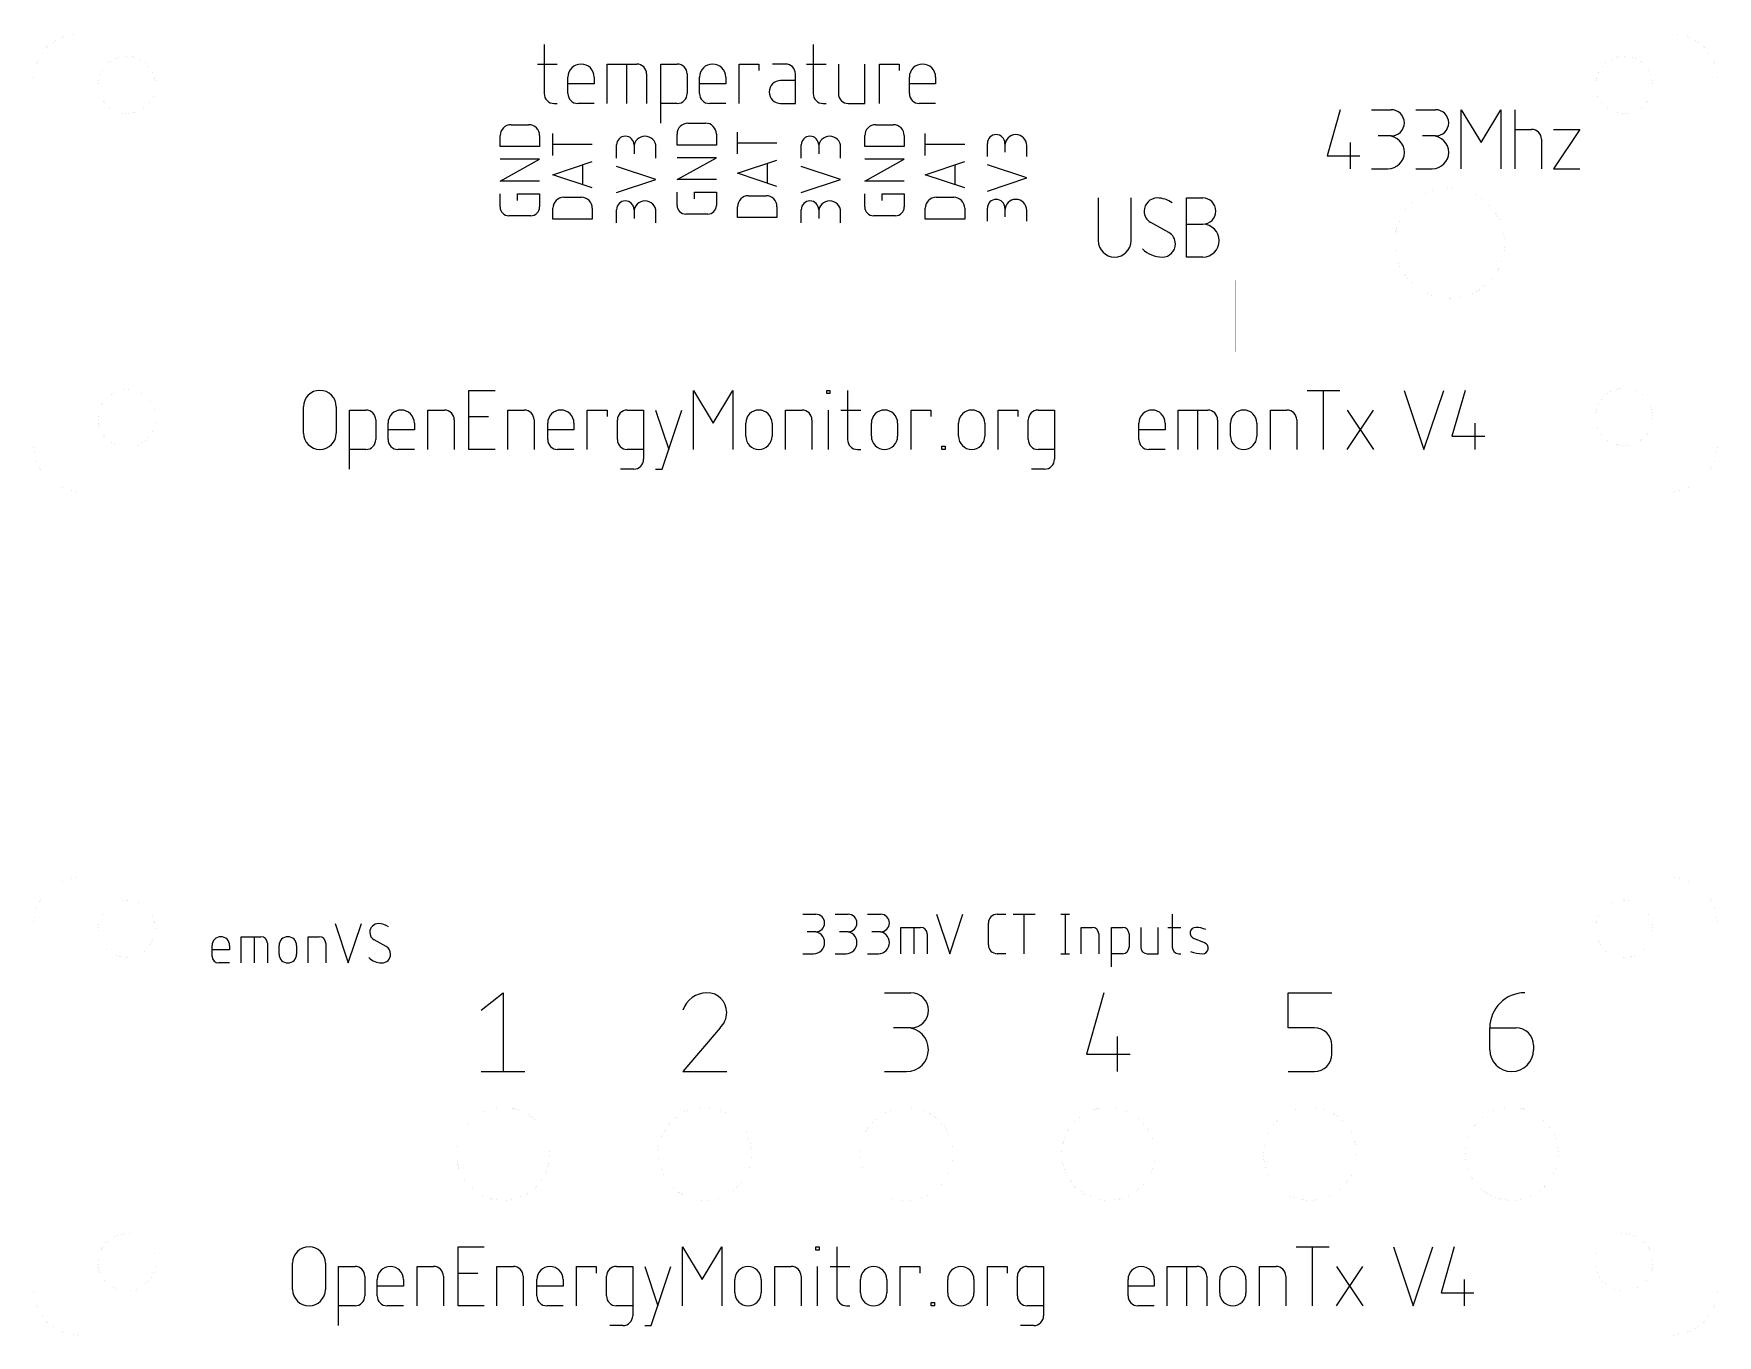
# Model space of a CAD drawing. Extents: x 0 to 109, y 0 to 84.
import ezdxf

# ---------------------------------------------------------------- set-up
doc = ezdxf.new("R2010")
doc.units = 0
doc.layers.add('20', color=31, linetype='CONTINUOUS')

msp = doc.modelspace()

# ---------------------------------------------------------------- linework, layer by layer
at = {"layer": '20'}
for p, q in [((32.8963, 83.21), (32.8963, 80.035)), ((50.2318, 83.21), (50.2318, 80.035)), ((32.473, 81.94), (33.743, 81.94)), ((36.9603, 79.4), (36.9603, 81.94)), ((36.9603, 81.94), (38.8653, 81.94)), ((38.2303, 79.4), (38.2303, 81.94)), ((40.4196, 78.13), (40.4196, 81.94)), ((40.4196, 81.94), (41.4779, 81.94)), ((45.463, 79.4), (45.463, 81.94)), ((45.463, 81.94), (46.733, 81.94)), ((46.733, 81.94), (46.733, 81.5167)), ((48.4553, 81.94), (47.6087, 81.94)), ((49.8085, 81.94), (51.0785, 81.94)), ((51.8617, 81.94), (51.8617, 80.035)), ((53.555, 79.4), (53.555, 81.94)), ((54.5117, 79.4), (54.5117, 81.94)), ((54.5117, 81.94), (55.7817, 81.94)), ((55.7817, 81.94), (55.7817, 81.5167)), ((34.4309, 80.035), (34.4309, 81.0933)), ((36.1243, 80.67), (34.4309, 80.67)), ((36.1243, 81.0933), (36.1243, 80.67)), ((39.5003, 81.305), (39.5003, 79.4)), ((42.1129, 81.305), (42.1129, 80.035)), ((42.9082, 80.035), (42.9082, 81.0933)), ((44.6015, 80.67), (42.9082, 80.67)), ((44.6015, 81.0933), (44.6015, 80.67)), ((49.0903, 80.8817), (48.1378, 80.8817)), ((49.0903, 79.4), (49.0903, 81.305)), ((56.4337, 80.035), (56.4337, 81.0933)), ((58.127, 80.67), (56.4337, 80.67)), ((58.127, 81.0933), (58.127, 80.67)), ((33.5313, 79.4), (33.743, 79.4)), ((36.1243, 79.4), (35.0659, 79.4)), ((41.4779, 79.4), (40.4196, 79.4)), ((44.6015, 79.4), (43.5432, 79.4)), ((48.1378, 79.4), (49.0903, 79.4)), ((50.8668, 79.4), (51.0785, 79.4)), ((52.4967, 79.4), (53.555, 79.4)), ((58.127, 79.4), (57.0687, 79.4)), ((42.1656, 78.1326), (43.2944, 78.1326)), ((84.2028, 79), (83.3561, 76.0367)), ((86.2136, 79), (87.4836, 79)), ((89.0711, 79), (90.3411, 79)), ((92.0027, 75.19), (92.0027, 79)), ((92.0027, 79), (93.2727, 76.8833)), ((93.2727, 76.8833), (94.5427, 79)), ((94.5427, 79), (94.5427, 75.19)), ((95.474, 75.19), (95.474, 79)), ((30.06, 76.6215), (30.06, 77.3271)), ((30.7656, 78.0326), (31.8944, 78.0326)), ((32.6, 77.3271), (32.6, 76.6215)), ((33.46, 76.0475), (33.46, 77.4586)), ((41.46, 76.7215), (41.46, 77.4271)), ((44, 77.4271), (44, 76.7215)), ((45.36, 76.1475), (45.36, 77.5586)), ((53.56, 76.6215), (53.56, 77.3271)), ((54.2656, 78.0326), (55.3944, 78.0326)), ((56.1, 77.3271), (56.1, 76.6215)), ((57.46, 76.0475), (57.46, 77.4586)), ((87.4836, 77.3067), (86.637, 77.3067)), ((90.3411, 77.3067), (89.4945, 77.3067)), ((95.474, 77.73), (96.5324, 77.73)), ((97.1674, 77.095), (97.1674, 75.19)), ((97.9505, 77.73), (99.6439, 77.73)), ((99.6439, 77.73), (97.9505, 75.19)), ((32.6, 76.6215), (30.06, 76.6215)), ((36, 76.7531), (33.46, 76.7531)), ((37.56, 75.8823), (37.56, 76.729)), ((38.6889, 76.729), (38.6889, 76.1645)), ((40.1, 75.8823), (40.1, 76.5879)), ((44, 76.7215), (41.46, 76.7215)), ((47.9, 76.8531), (45.36, 76.8531)), ((49.46, 75.8823), (49.46, 76.729)), ((50.5889, 76.729), (50.5889, 76.1645)), ((52, 75.8823), (52, 76.5879)), ((56.1, 76.6215), (53.56, 76.6215)), ((60, 76.7531), (57.46, 76.7531)), ((61.46, 75.9823), (61.46, 76.829)), ((62.5889, 76.829), (62.5889, 76.2645)), ((64, 75.9823), (64, 76.6879)), ((83.3561, 76.0367), (85.4728, 76.0367)), ((84.8378, 76.8833), (84.8378, 75.19)), ((30.06, 74.3944), (32.6, 75.8056)), ((32.6, 75.8056), (30.06, 75.8056)), ((33.46, 74.8044), (36, 75.6511)), ((35.365, 75.4394), (35.365, 74.1694)), ((40.1, 74.5), (37.56, 75.3467)), ((41.46, 74.4944), (44, 75.9056)), ((44, 75.9056), (41.46, 75.9056)), ((45.36, 74.9044), (47.9, 75.7511)), ((47.9, 74.0577), (45.36, 74.9044)), ((47.265, 75.5394), (47.265, 74.2694)), ((52, 74.5), (49.46, 75.3467)), ((53.56, 74.3944), (56.1, 75.8056)), ((56.1, 75.8056), (53.56, 75.8056)), ((57.46, 74.8044), (60, 75.6511)), ((59.365, 75.4394), (59.365, 74.1694)), ((64, 74.6), (61.46, 75.4467)), ((86.2136, 75.19), (87.272, 75.19)), ((89.0711, 75.19), (90.1295, 75.19)), ((97.9505, 75.19), (99.6439, 75.19)), ((32.6, 74.3944), (30.06, 74.3944)), ((36, 73.9577), (33.46, 74.8044)), ((37.56, 73.6533), (40.1, 74.5)), ((44, 74.4944), (41.46, 74.4944)), ((49.46, 73.6533), (52, 74.5)), ((56.1, 74.3944), (53.56, 74.3944)), ((60, 73.9577), (57.46, 74.8044)), ((61.46, 73.7533), (64, 74.6)), ((30.06, 72.7318), (30.06, 73.5785)), ((31.1889, 73.1552), (31.1889, 73.5785)), ((31.1889, 73.5785), (32.6, 73.5785)), ((32.6, 73.5785), (32.6, 72.7318)), ((34.1656, 73.3525), (35.2944, 73.3525)), ((41.46, 72.8318), (41.46, 73.6785)), ((42.5889, 73.2552), (42.5889, 73.6785)), ((42.5889, 73.6785), (44, 73.6785)), ((44, 73.6785), (44, 72.8318)), ((45.36, 72.0414), (45.36, 72.7469)), ((46.0656, 73.4525), (47.1944, 73.4525)), ((47.9, 72.7469), (47.9, 72.0414)), ((53.56, 72.7318), (53.56, 73.5785)), ((54.6889, 73.1552), (54.6889, 73.5785)), ((54.6889, 73.5785), (56.1, 73.5785)), ((56.1, 73.5785), (56.1, 72.7318)), ((58.1656, 73.3525), (59.2944, 73.3525)), ((68.6018, 73.31), (68.6018, 70.5583)), ((70.7185, 70.5583), (70.7185, 73.31)), ((74.2815, 69.5), (74.2815, 73.31)), ((74.2815, 73.31), (75.3399, 73.31)), ((32.0356, 72.1674), (30.6244, 72.1674)), ((33.46, 71.9414), (33.46, 72.6469)), ((36, 71.9414), (33.46, 71.9414)), ((36, 72.6469), (36, 71.9414)), ((37.56, 71.7066), (37.56, 72.5532)), ((38.6889, 72.5532), (38.6889, 71.9888)), ((40.1, 71.7066), (40.1, 72.4121)), ((43.4356, 72.2674), (42.0244, 72.2674)), ((47.9, 72.0414), (45.36, 72.0414)), ((49.46, 71.7066), (49.46, 72.5532)), ((50.5889, 72.5532), (50.5889, 71.9888)), ((52, 71.7066), (52, 72.4121)), ((55.5356, 72.1674), (54.1244, 72.1674)), ((57.46, 71.9414), (57.46, 72.6469)), ((60, 71.9414), (57.46, 71.9414)), ((60, 72.6469), (60, 71.9414)), ((61.46, 71.8066), (61.46, 72.6532)), ((62.5889, 72.6532), (62.5889, 72.0888)), ((64, 71.8066), (64, 72.5121)), ((73.1526, 71.0875), (71.9885, 71.7225)), ((74.2815, 71.6167), (75.3399, 71.6167)), ((75.3399, 69.5), (74.2815, 69.5)), ((28.048, 57.1), (28.048, 60.91)), ((28.048, 60.91), (29.7413, 60.91)), ((42.5119, 57.1), (42.5119, 60.91)), ((42.5119, 60.91), (43.7819, 58.7933)), ((43.7819, 58.7933), (45.0519, 60.91)), ((45.0519, 60.91), (45.0519, 57.1)), ((51.1055, 60.6983), (51.1055, 60.91)), ((51.1055, 60.91), (51.3172, 60.91)), ((51.3172, 60.91), (51.3172, 60.6983)), ((52.4496, 60.91), (52.4496, 57.735)), ((82.0618, 60.91), (84.1784, 60.91)), ((83.1201, 57.1), (83.1201, 60.91)), ((88.3271, 60.91), (89.5971, 57.1)), ((89.5971, 57.1), (90.8671, 60.91)), ((92.2429, 60.91), (91.3963, 57.9467)), ((17.3871, 58.1583), (17.3871, 59.8517)), ((19.5037, 59.8517), (19.5037, 58.1583)), ((51.3172, 60.6983), (51.1055, 60.6983)), ((20.3489, 55.83), (20.3489, 59.64)), ((20.3489, 59.64), (21.4072, 59.64)), ((22.0422, 59.005), (22.0422, 57.735)), ((22.8375, 57.735), (22.8375, 58.7933)), ((24.5308, 58.7933), (24.5308, 58.37)), ((25.4092, 57.1), (25.4092, 59.64)), ((25.4092, 59.64), (26.4676, 59.64)), ((27.1026, 59.005), (27.1026, 57.1)), ((28.048, 59.2167), (29.318, 59.2167)), ((30.5527, 57.1), (30.5527, 59.64)), ((30.5527, 59.64), (31.6111, 59.64)), ((32.2461, 59.005), (32.2461, 57.1)), ((33.1245, 57.735), (33.1245, 58.7933)), ((34.8178, 58.7933), (34.8178, 58.37)), ((35.6793, 57.1), (35.6793, 59.64)), ((35.6793, 59.64), (36.9493, 59.64)), ((36.9493, 59.64), (36.9493, 59.2167)), ((37.6133, 57.735), (37.6133, 59.005)), ((38.2483, 59.64), (39.3066, 59.64)), ((39.3066, 59.64), (39.3066, 56.465)), ((40.0777, 59.64), (40.9244, 57.1)), ((40.501, 55.83), (41.771, 59.64)), ((45.888, 57.9467), (45.888, 58.7933)), ((47.5813, 58.7933), (47.5813, 57.9467)), ((48.4597, 57.1), (48.4597, 59.64)), ((48.4597, 59.64), (49.518, 59.64)), ((50.153, 59.005), (50.153, 57.1)), ((51.2114, 57.1), (51.2114, 59.64)), ((52.0263, 59.64), (53.2963, 59.64)), ((53.9842, 57.9467), (53.9842, 58.7933)), ((55.6775, 58.7933), (55.6775, 57.9467)), ((56.539, 57.1), (56.539, 59.64)), ((56.539, 59.64), (57.809, 59.64)), ((57.809, 59.64), (57.809, 59.2167)), ((59.604, 57.9467), (59.604, 58.7933)), ((61.2973, 58.7933), (61.2973, 57.9467)), ((62.1588, 57.1), (62.1588, 59.64)), ((62.1588, 59.64), (63.4288, 59.64)), ((63.4288, 59.64), (63.4288, 59.2167)), ((64.0928, 57.735), (64.0928, 59.005)), ((64.7278, 59.64), (65.7861, 59.64)), ((65.7861, 59.64), (65.7861, 56.465)), ((71.2245, 57.735), (71.2245, 58.7933)), ((72.9178, 58.7933), (72.9178, 58.37)), ((73.7539, 57.1), (73.7539, 59.64)), ((73.7539, 59.64), (75.6589, 59.64)), ((75.0239, 57.1), (75.0239, 59.64)), ((76.2939, 59.005), (76.2939, 57.1)), ((77.13, 57.9467), (77.13, 58.7933)), ((78.8233, 58.7933), (78.8233, 57.9467)), ((79.7017, 57.1), (79.7017, 59.64)), ((79.7017, 59.64), (80.76, 59.64)), ((81.395, 59.005), (81.395, 57.1)), ((84.6547, 57.1), (86.348, 59.64)), ((84.6547, 59.64), (86.348, 57.1)), ((92.8779, 58.7933), (92.8779, 57.1)), ((24.5308, 58.37), (22.8375, 58.37)), ((34.8178, 58.37), (33.1245, 58.37)), ((72.9178, 58.37), (71.2245, 58.37)), ((91.3963, 57.9467), (93.5129, 57.9467)), ((21.4072, 57.1), (20.3489, 57.1)), ((24.5308, 57.1), (23.4725, 57.1)), ((29.7413, 57.1), (28.048, 57.1)), ((34.8178, 57.1), (33.7595, 57.1)), ((39.3066, 57.1), (38.2483, 57.1)), ((53.0846, 57.1), (53.2963, 57.1)), ((58.535, 57.1), (58.535, 57.3117)), ((58.535, 57.3117), (58.7467, 57.3117)), ((58.7467, 57.1), (58.535, 57.1)), ((58.7467, 57.3117), (58.7467, 57.1)), ((65.7861, 57.1), (64.7278, 57.1)), ((72.9178, 57.1), (71.8595, 57.1)), ((38.6716, 55.83), (37.825, 55.83)), ((40.0777, 55.83), (40.501, 55.83)), ((65.1511, 55.83), (64.3045, 55.83)), ((49.5568, 27.14), (50.4035, 27.14)), ((51.6447, 27.14), (52.4914, 27.14)), ((53.7326, 27.14), (54.5793, 27.14)), ((58.1848, 27.14), (59.0315, 24.6)), ((59.0315, 24.6), (59.8782, 27.14)), ((62.0923, 27.14), (62.6567, 27.14)), ((63.1281, 27.14), (64.5392, 27.14)), ((63.8336, 24.6), (63.8336, 27.14)), ((66.196, 27.14), (66.7605, 27.14)), ((66.4783, 27.14), (66.4783, 24.6)), ((73.3681, 27.14), (73.3681, 25.0233)), ((19.4298, 26.54), (20.2765, 24)), ((20.2765, 24), (21.1231, 26.54)), ((55.8882, 24.6), (55.8882, 26.2933)), ((55.8882, 26.2933), (57.1582, 26.2933)), ((56.7348, 24.6), (56.7348, 26.2933)), ((61.5278, 25.1644), (61.5278, 26.5756)), ((67.5145, 24.6), (67.5145, 26.2933)), ((67.5145, 26.2933), (68.2201, 26.2933)), ((69.4622, 23.7533), (69.4622, 26.2933)), ((69.4622, 26.2933), (70.1677, 26.2933)), ((71.3423, 26.2933), (71.3423, 25.0233)), ((72.4712, 24.6), (72.4712, 26.2933)), ((73.0858, 26.2933), (73.9325, 26.2933)), ((11.4997, 24.4233), (11.4997, 25.1289)), ((12.6286, 25.1289), (12.6286, 24.8467)), ((13.375, 24), (13.375, 25.6933)), ((13.375, 25.6933), (14.645, 25.6933)), ((14.2216, 24), (14.2216, 25.6933)), ((15.0683, 25.27), (15.0683, 24)), ((15.8146, 24.5644), (15.8146, 25.1289)), ((16.9435, 25.1289), (16.9435, 24.5644)), ((17.6937, 24), (17.6937, 25.6933)), ((17.6937, 25.6933), (18.3993, 25.6933)), ((18.8226, 25.27), (18.8226, 24)), ((22.7181, 25.0583), (21.942, 25.4817)), ((50.4035, 26.0111), (49.8391, 26.0111)), ((52.4914, 26.0111), (51.9269, 26.0111)), ((54.5793, 26.0111), (54.0148, 26.0111)), ((57.5815, 25.87), (57.5815, 24.6)), ((68.6434, 25.87), (68.6434, 24.6)), ((70.5911, 25.87), (70.5911, 25.0233)), ((75.4609, 25.3056), (74.7554, 25.5878)), ((12.6286, 24.8467), (11.4997, 24.8467)), ((12.6286, 24), (11.923, 24)), ((49.5568, 24.6), (50.2624, 24.6)), ((51.6447, 24.6), (52.3503, 24.6)), ((53.7326, 24.6), (54.4382, 24.6)), ((62.6567, 24.6), (62.0923, 24.6)), ((66.196, 24.6), (66.7605, 24.6)), ((70.1677, 24.6), (69.4622, 24.6)), ((71.7656, 24.6), (72.4712, 24.6)), ((73.7914, 24.6), (73.9325, 24.6)), ((28.8389, 20.9511), (30.25, 22.08)), ((30.25, 22.08), (30.25, 17)), ((54.8389, 22.08), (56.5322, 22.08)), ((68.9678, 22.08), (67.8389, 18.1289)), ((80.8389, 19.8222), (80.8389, 22.08)), ((80.8389, 22.08), (83.6611, 22.08)), ((44.2378, 19.8222), (41.8389, 17)), ((56.5322, 19.8222), (55.4033, 19.8222)), ((82.5322, 19.8222), (80.8389, 19.8222)), ((93.8389, 19.8222), (95.5322, 19.8222)), ((93.8389, 18.4111), (93.8389, 19.8222)), ((69.8144, 19.2578), (69.8144, 17)), ((83.6611, 18.1289), (83.6611, 18.6933)), ((96.6611, 18.6933), (96.6611, 18.4111)), ((67.8389, 18.1289), (70.6611, 18.1289)), ((28.8389, 17), (31.6611, 17)), ((41.8389, 17), (44.6611, 17)), ((54.8389, 17), (56.25, 17)), ((80.8389, 17), (82.5322, 17)), ((27.348, 1.9), (27.348, 5.71)), ((27.348, 5.71), (29.0413, 5.71)), ((41.8119, 1.9), (41.8119, 5.71)), ((41.8119, 5.71), (43.0819, 3.5933)), ((43.0819, 3.5933), (44.3519, 5.71)), ((44.3519, 5.71), (44.3519, 1.9)), ((50.4055, 5.4983), (50.4055, 5.71)), ((50.4055, 5.71), (50.6172, 5.71)), ((50.6172, 5.4983), (50.4055, 5.4983)), ((50.6172, 5.71), (50.6172, 5.4983)), ((51.7496, 5.71), (51.7496, 2.535)), ((81.3618, 5.71), (83.4785, 5.71)), ((82.4201, 1.9), (82.4201, 5.71)), ((87.6271, 5.71), (88.8971, 1.9)), ((88.8971, 1.9), (90.1671, 5.71)), ((91.5429, 5.71), (90.6963, 2.7467)), ((16.6871, 2.9583), (16.6871, 4.6517)), ((18.8037, 4.6517), (18.8037, 2.9583)), ((19.6489, 0.63), (19.6489, 4.44)), ((19.6489, 4.44), (20.7072, 4.44)), ((24.7092, 1.9), (24.7092, 4.44)), ((24.7092, 4.44), (25.7675, 4.44)), ((29.8527, 1.9), (29.8527, 4.44)), ((29.8527, 4.44), (30.9111, 4.44)), ((34.9793, 1.9), (34.9793, 4.44)), ((34.9793, 4.44), (36.2493, 4.44)), ((36.2493, 4.44), (36.2493, 4.0167)), ((37.5483, 4.44), (38.6066, 4.44)), ((38.6066, 4.44), (38.6066, 1.265)), ((39.3777, 4.44), (40.2244, 1.9)), ((39.801, 0.63), (41.071, 4.44)), ((47.7597, 1.9), (47.7597, 4.44)), ((47.7597, 4.44), (48.818, 4.44)), ((50.5114, 1.9), (50.5114, 4.44)), ((51.3263, 4.44), (52.5963, 4.44)), ((55.839, 1.9), (55.839, 4.44)), ((55.839, 4.44), (57.109, 4.44)), ((57.109, 4.44), (57.109, 4.0167)), ((61.4588, 1.9), (61.4588, 4.44)), ((61.4588, 4.44), (62.7288, 4.44)), ((62.7288, 4.44), (62.7288, 4.0167)), ((64.0278, 4.44), (65.0861, 4.44)), ((65.0861, 4.44), (65.0861, 1.265)), ((73.0539, 1.9), (73.0539, 4.44)), ((73.0539, 4.44), (74.9589, 4.44)), ((74.3239, 1.9), (74.3239, 4.44)), ((79.0017, 1.9), (79.0017, 4.44)), ((79.0017, 4.44), (80.06, 4.44)), ((83.9547, 1.9), (85.648, 4.44)), ((83.9547, 4.44), (85.648, 1.9)), ((21.3422, 3.805), (21.3422, 2.535)), ((22.1375, 2.535), (22.1375, 3.5933)), ((23.8308, 3.5933), (23.8308, 3.17)), ((26.4026, 3.805), (26.4026, 1.9)), ((27.348, 4.0167), (28.618, 4.0167)), ((31.5461, 3.805), (31.5461, 1.9)), ((32.4245, 2.535), (32.4245, 3.5933)), ((34.1178, 3.5933), (34.1178, 3.17)), ((36.9133, 2.535), (36.9133, 3.805)), ((45.188, 2.7467), (45.188, 3.5933)), ((46.8813, 3.5933), (46.8813, 2.7467)), ((49.453, 3.805), (49.453, 1.9)), ((53.2842, 2.7467), (53.2842, 3.5933)), ((54.9775, 3.5933), (54.9775, 2.7467)), ((58.904, 2.7467), (58.904, 3.5933)), ((60.5973, 3.5933), (60.5973, 2.7467)), ((63.3928, 2.535), (63.3928, 3.805)), ((70.5245, 2.535), (70.5245, 3.5933)), ((72.2178, 3.5933), (72.2178, 3.17)), ((75.5939, 3.805), (75.5939, 1.9)), ((76.43, 2.7467), (76.43, 3.5933)), ((78.1233, 3.5933), (78.1233, 2.7467)), ((80.695, 3.805), (80.695, 1.9)), ((92.1779, 3.5933), (92.1779, 1.9)), ((23.8308, 3.17), (22.1375, 3.17)), ((34.1178, 3.17), (32.4245, 3.17)), ((72.2178, 3.17), (70.5245, 3.17)), ((90.6963, 2.7467), (92.8129, 2.7467)), ((20.7072, 1.9), (19.6489, 1.9)), ((23.8308, 1.9), (22.7725, 1.9)), ((29.0413, 1.9), (27.348, 1.9)), ((34.1178, 1.9), (33.0595, 1.9)), ((38.6066, 1.9), (37.5483, 1.9)), ((52.3846, 1.9), (52.5963, 1.9)), ((57.835, 1.9), (57.835, 2.1117)), ((57.835, 2.1117), (58.0467, 2.1117)), ((58.0467, 1.9), (57.835, 1.9)), ((58.0467, 2.1117), (58.0467, 1.9)), ((65.0861, 1.9), (64.0278, 1.9)), ((72.2178, 1.9), (71.1595, 1.9)), ((37.9716, 0.63), (37.125, 0.63)), ((39.3777, 0.63), (39.801, 0.63)), ((64.4511, 0.63), (63.6045, 0.63))]:
    msp.add_line(p, q, dxfattribs=at)
for points, const_width in [([(3, 83.9, 0.4142), (0, 80.9)], 0.001), ([(3, 83.9002, 1), (3, 83.8998)], 0.0005), ([(3, 83.8998, 1), (3, 83.9002)], 0.0005), ([(108.5, 80.9, 0.4142), (105.5, 83.9)], 0.001), ([(105.5, 83.9002, 1), (105.5, 83.8998)], 0.0005), ([(105.5, 83.8998, 1), (105.5, 83.9002)], 0.0005), ([(6, 78.75, 1), (6, 82.45, 1), (6, 78.75)], 0.001), ([(102.5, 78.75, 1), (102.5, 82.45, 1), (102.5, 78.75)], 0.001), ([(0.0003, 80.9, 1), (-0.0003, 80.9)], 0.0005), ([(-0.0003, 80.9, 1), (0.0003, 80.9)], 0.0005), ([(108.5002, 80.9, 1), (108.4998, 80.9)], 0.0005), ([(108.4998, 80.9, 1), (108.5002, 80.9)], 0.0005), ([(11.2502, 79.9, 1), (11.2498, 79.9)], 0.0005), ([(11.25, 79.9002, 1), (11.25, 79.8998)], 0.0005), ([(29.1503, 79.9, 1), (29.1498, 79.9)], 0.0005), ([(29.15, 79.8998, 1), (29.15, 79.9002)], 0.0005), ([(91.25, 66.85, 1), (91.25, 73.95, 1), (91.25, 66.85)], 0.001), ([(29.15, 71.0002, 1), (29.15, 70.9998)], 0.0005), ([(29.1498, 71, 1), (29.1503, 71)], 0.0005), ([(64.8503, 71, 1), (64.8498, 71)], 0.0005), ([(64.85, 70.9998, 1), (64.85, 71.0002)], 0.0005), ([(67.15, 68.0002, 1), (67.15, 67.9998)], 0.0005), ([(67.1502, 68, 1), (67.1498, 68)], 0.0005), ([(77.4502, 68, 1), (77.4498, 68)], 0.0005), ([(77.45, 67.9998, 1), (77.45, 68.0002)], 0.0005), ([(11.25, 63.0003, 1), (11.25, 62.9997)], 0.0005), ([(11.2498, 63, 1), (11.2502, 63)], 0.0005), ([(64.8498, 63, 1), (64.8503, 63)], 0.0005), ([(64.85, 62.9997, 1), (64.85, 63.0003)], 0.0005), ([(67.15, 63.4003, 1), (67.15, 63.3998)], 0.0005), ([(67.1498, 63.4, 1), (67.1502, 63.4)], 0.0005), ([(77.4498, 63.4, 1), (77.4502, 63.4)], 0.0005), ([(77.45, 63.3998, 1), (77.45, 63.4003)], 0.0005), ([(6, 57.25, 1), (6, 60.95, 1), (6, 57.25)], 0.001), ([(102.5, 57.35, 1), (102.5, 61.05, 1), (102.5, 57.35)], 0.001), ([(0.0003, 57.4, 1), (-0.0003, 57.4)], 0.0005), ([(0, 57.4, 0.4142), (3, 54.4)], 0.001), ([(-0.0003, 57.4, 1), (0.0003, 57.4)], 0.0005), ([(105.5, 54.4, 0.4142), (108.5, 57.4)], 0.001), ([(108.5002, 57.4, 1), (108.4998, 57.4)], 0.0005), ([(108.4998, 57.4, 1), (108.5002, 57.4)], 0.0005), ([(3, 54.4003, 1), (3, 54.3998)], 0.0005), ([(3, 54.3998, 1), (3, 54.4003)], 0.0005), ([(105.5, 54.4003, 1), (105.5, 54.3998)], 0.0005), ([(105.5, 54.3998, 1), (105.5, 54.4003)], 0.0005), ([(3, 29.5, 0.4142), (0, 26.5)], 0.001), ([(3, 29.5003, 1), (3, 29.4997)], 0.0005), ([(3, 29.4997, 1), (3, 29.5003)], 0.0005), ([(105.5, 29.5003, 1), (105.5, 29.4997)], 0.0005), ([(108.5, 26.5, 0.4142), (105.5, 29.5)], 0.001), ([(105.5, 29.4997, 1), (105.5, 29.5003)], 0.0005), ([(6, 24.35, 1), (6, 28.05, 1), (6, 24.35)], 0.001), ([(102.5, 24.35, 1), (102.5, 28.05, 1), (102.5, 24.35)], 0.001), ([(0.0003, 26.5, 1), (-0.0003, 26.5)], 0.0005), ([(-0.0003, 26.5, 1), (0.0003, 26.5)], 0.0005), ([(108.5002, 26.5, 1), (108.4998, 26.5)], 0.0005), ([(108.4998, 26.5, 1), (108.5002, 26.5)], 0.0005), ([(27.1, 25.5003, 1), (27.1, 25.4997)], 0.0005), ([(48.1, 25.4997, 1), (48.1, 25.5003)], 0.0005), ([(77.5, 25.5003, 1), (77.5, 25.4997)], 0.0005), ([(98.5, 25.4997, 1), (98.5, 25.5003)], 0.0005), ([(9.25, 22.7003, 1), (9.25, 22.6998)], 0.0005), ([(9.2502, 22.7, 1), (9.2498, 22.7)], 0.0005), ([(23.2503, 22.7, 1), (23.2497, 22.7)], 0.0005), ([(23.25, 22.6998, 1), (23.25, 22.7003)], 0.0005), ([(30.25, 8.7, 1), (30.25, 14.7, 1), (30.25, 8.7)], 0.001), ([(43.25, 8.7, 1), (43.25, 14.7, 1), (43.25, 8.7)], 0.001), ([(56.25, 8.7, 1), (56.25, 14.7, 1), (56.25, 8.7)], 0.001), ([(69.25, 8.7, 1), (69.25, 14.7, 1), (69.25, 8.7)], 0.001), ([(82.25, 8.7, 1), (82.25, 14.7, 1), (82.25, 8.7)], 0.001), ([(95.25, 8.7, 1), (95.25, 14.7, 1), (95.25, 8.7)], 0.001), ([(9.25, 8.7003, 1), (9.25, 8.6998)], 0.0005), ([(9.2498, 8.7, 1), (9.2502, 8.7)], 0.0005), ([(23.2497, 8.7, 1), (23.2503, 8.7)], 0.0005), ([(23.25, 8.6998, 1), (23.25, 8.7003)], 0.0005), ([(6, 2.85, 1), (6, 6.55, 1), (6, 2.85)], 0.001), ([(102.5, 2.85, 1), (102.5, 6.55, 1), (102.5, 2.85)], 0.001), ([(0.0003, 3, 1), (-0.0003, 3)], 0.0005), ([(0, 3, 0.4142), (3, 0)], 0.001), ([(-0.0003, 3, 1), (0.0003, 3)], 0.0005), ([(105.5, 0, 0.4142), (108.5, 3)], 0.001), ([(108.5002, 3, 1), (108.4998, 3)], 0.0005), ([(108.4998, 3, 1), (108.5002, 3)], 0.0005), ([(3, 0.0003, 1), (3, -0.0003)], 0.0005), ([(3, -0.0003, 1), (3, 0.0003)], 0.0005), ([(105.5, 0.0003, 1), (105.5, -0.0003)], 0.0005), ([(105.5, -0.0003, 1), (105.5, 0.0003)], 0.0005)]:
    msp.add_lwpolyline(points, format="xyb", dxfattribs=dict(at, const_width=const_width))
at = {"layer": '20', "const_width": 0.001}
for points in [[(105.5, 83.9), (3, 83.9)], [(0, 80.9), (0, 57.4)], [(108.5, 57.4), (108.5, 80.9)], [(11.25, 63), (11.25, 79.9)], [(11.25, 79.9), (29.15, 79.9)], [(29.15, 71), (29.15, 79.9)], [(29.15, 71), (64.85, 71)], [(64.85, 71), (64.85, 63)], [(67.15, 68), (77.45, 68)], [(67.15, 63.4), (67.15, 68)], [(77.45, 68), (77.45, 63.4)], [(11.25, 63), (64.85, 63)], [(67.15, 63.4), (77.45, 63.4)], [(3, 54.4), (105.5, 54.4)], [(105.5, 29.5), (3, 29.5)], [(0, 26.5), (0, 3)], [(108.5, 3), (108.5, 26.5)], [(48.1, 25.5), (27.1, 25.5)], [(98.5, 25.5), (77.5, 25.5)], [(23.25, 22.7), (9.25, 22.7)], [(9.25, 22.7), (9.25, 8.7)], [(23.25, 8.7), (23.25, 22.7)], [(9.25, 8.7), (23.25, 8.7)], [(3, 0), (105.5, 0)]]:
    msp.add_lwpolyline(points, dxfattribs=at)
at = {"layer": '20'}
for centre, radius, start, end in [((35.2776, 81.0933), 0.8467, 0, 180), ((38.8653, 81.305), 0.635, 0, 90), ((41.4779, 81.305), 0.635, 0, 90), ((43.7548, 81.0933), 0.8467, 0, 180), ((48.4553, 81.305), 0.635, 0, 90), ((57.2803, 81.0933), 0.8467, 0, 180), ((48.1378, 80.1408), 0.7408, 90, 270), ((33.5313, 80.035), 0.635, 180, 270), ((35.0659, 80.035), 0.635, 180, 270), ((41.4779, 80.035), 0.635, 270, 0), ((43.5432, 80.035), 0.635, 180, 270), ((50.8668, 80.035), 0.635, 180, 270), ((52.4967, 80.035), 0.635, 180, 270), ((57.0687, 80.035), 0.635, 180, 270), ((42.1656, 77.4271), 0.7056, 90, 180), ((43.2944, 77.4271), 0.7056, 359.9997, 90), ((87.4836, 78.1533), 0.8467, 270, 90), ((90.3411, 78.1533), 0.8467, 270, 90), ((30.7656, 77.3271), 0.7056, 90, 180), ((31.8944, 77.3271), 0.7056, 359.9997, 90), ((38.1244, 76.729), 0.5644, 0, 180), ((39.3944, 76.5879), 0.7056, 0, 180), ((50.0244, 76.729), 0.5644, 0, 180), ((51.2944, 76.5879), 0.7056, 0, 180), ((54.2656, 77.3271), 0.7056, 90, 180), ((55.3944, 77.3271), 0.7056, 359.9997, 90), ((62.0244, 76.829), 0.5644, 0, 180), ((63.2944, 76.6879), 0.7056, 0, 180), ((87.272, 76.2483), 1.0583, 270, 90), ((90.1295, 76.2483), 1.0583, 270, 90), ((96.5324, 77.095), 0.635, 0, 90), ((30.6244, 72.7318), 0.5645, 180.0006, 270), ((32.0356, 72.7318), 0.5644, 270, 0), ((34.1656, 72.6469), 0.7056, 90, 180), ((35.2944, 72.6469), 0.7056, 359.9997, 90), ((38.1244, 72.5532), 0.5644, 0, 180), ((39.3944, 72.4121), 0.7056, 0, 180), ((42.0244, 72.8318), 0.5645, 180.0006, 270), ((43.4356, 72.8318), 0.5644, 270, 0), ((46.0656, 72.7469), 0.7056, 90, 180), ((47.1944, 72.7469), 0.7056, 359.9997, 90), ((50.0244, 72.5532), 0.5644, 0, 180), ((51.2944, 72.4121), 0.7056, 0, 180), ((54.1244, 72.7318), 0.5645, 180.0006, 270), ((55.5356, 72.7318), 0.5644, 270, 0), ((58.1656, 72.6469), 0.7056, 90, 180), ((59.2944, 72.6469), 0.7056, 359.9997, 90), ((62.0244, 72.6532), 0.5644, 0, 180), ((63.2944, 72.5121), 0.7056, 0, 180), ((72.4118, 72.4633), 0.8467, 90, 180), ((72.4118, 71.7225), 1.5875, 53.1301, 90), ((75.3399, 72.4633), 0.8467, 270, 90), ((72.425, 72.4633), 0.8599, 180, 239.49), ((75.3399, 70.5583), 1.0583, 270, 90), ((69.6601, 70.5583), 1.0583, 180, 0), ((72.7161, 70.3467), 0.8599, 0.0001, 59.4899), ((72.7293, 71.2886), 1.7886, 224.7601, 270.0002), ((72.7293, 70.3467), 0.8467, 270.0002, 0), ((18.4454, 59.8517), 1.0583, 0, 180), ((21.4072, 59.005), 0.635, 0, 90), ((23.6841, 58.7933), 0.8467, 0, 180), ((26.4676, 59.005), 0.635, 0, 90), ((31.6111, 59.005), 0.635, 0, 90), ((33.9711, 58.7933), 0.8467, 0, 180), ((38.2483, 59.005), 0.635, 90, 180), ((46.7346, 58.7933), 0.8467, 0, 180), ((49.518, 59.005), 0.635, 0, 90), ((54.8309, 58.7933), 0.8467, 0, 180), ((60.4506, 58.7933), 0.8467, 0, 180), ((64.7278, 59.005), 0.635, 90, 180), ((72.0711, 58.7933), 0.8467, 0, 180), ((75.6589, 59.005), 0.635, 0, 90), ((77.9766, 58.7933), 0.8467, 0, 180), ((80.76, 59.005), 0.635, 0, 90), ((18.4454, 58.1583), 1.0583, 180, 0), ((21.4072, 57.735), 0.635, 270, 0), ((23.4725, 57.735), 0.635, 180, 270), ((33.7595, 57.735), 0.635, 180, 270), ((38.2483, 57.735), 0.635, 180, 270), ((46.7346, 57.9467), 0.8467, 180, 0), ((53.0846, 57.735), 0.635, 180, 270), ((54.8309, 57.9467), 0.8467, 180, 0), ((60.4506, 57.9467), 0.8467, 180, 0), ((64.7278, 57.735), 0.635, 180, 270), ((71.8595, 57.735), 0.635, 180, 270), ((77.9766, 57.9467), 0.8467, 180, 0), ((38.6716, 56.465), 0.635, 270, 0), ((65.1511, 56.465), 0.635, 270, 0), ((50.4035, 26.5756), 0.5644, 270, 90), ((52.4914, 26.5756), 0.5644, 270, 90), ((54.5793, 26.5756), 0.5644, 270, 90), ((62.0923, 26.5756), 0.5644, 90.0003, 180), ((22.2242, 25.9756), 0.5644, 89.9997, 180), ((22.2242, 25.4817), 1.0583, 53.1301, 89.9997), ((57.1582, 25.87), 0.4233, 0, 90), ((68.2201, 25.87), 0.4233, 0.0004, 90), ((70.1677, 25.87), 0.4233, 0.0004, 90), ((74.8913, 25.9275), 0.3659, 89.1818, 248.1987), ((74.8736, 24.691), 1.6025, 65.7609, 89.1817), ((12.0641, 25.1289), 0.5644, 0, 180), ((14.645, 25.27), 0.4233, 0, 90), ((16.3791, 25.1289), 0.5644, 0, 180), ((18.3993, 25.27), 0.4233, 0.0004, 90), ((22.233, 25.9756), 0.5733, 179.9999, 239.4899), ((22.427, 24.5644), 0.5733, 0, 59.4898), ((50.2624, 25.3056), 0.7056, 270, 90), ((52.3503, 25.3056), 0.7056, 270, 90), ((54.4382, 25.3056), 0.7056, 270, 90), ((62.0923, 25.1644), 0.5644, 180, 270), ((70.1677, 25.0233), 0.4233, 270, 0), ((71.7656, 25.0233), 0.4233, 180, 270), ((73.7914, 25.0233), 0.4233, 180, 270), ((75.3251, 24.9658), 0.3659, 269.1817, 68.1987), ((11.923, 24.4233), 0.4233, 180, 270), ((16.3791, 24.5644), 0.5644, 180, 0), ((22.4359, 25.1924), 1.1924, 224.7606, 269.9999), ((22.4359, 24.5644), 0.5644, 270, 0), ((75.354, 26.9929), 2.3931, 250.2088, 269.1818), ((43.3911, 20.4484), 1.6316, 90, 162.0547), ((43.3911, 20.81), 1.27, 0, 90), ((56.5322, 20.9511), 1.1289, 270, 90), ((96.0967, 19.8222), 2.2578, 90.0001, 180), ((43.297, 20.81), 1.3641, 313.6028, 359.9999), ((56.25, 18.4111), 1.4111, 270, 90), ((82.5322, 18.6933), 1.1289, 0, 90), ((95.5322, 18.6933), 1.1289, 0, 90), ((82.5322, 18.1289), 1.1289, 270, 359.9998), ((95.25, 18.4111), 1.4111, 180, 0), ((17.7454, 4.6517), 1.0583, 0, 180), ((20.7072, 3.805), 0.635, 0, 90), ((22.9841, 3.5933), 0.8467, 0, 180), ((25.7675, 3.805), 0.635, 0, 90), ((30.9111, 3.805), 0.635, 0, 90), ((33.2711, 3.5933), 0.8467, 0, 180), ((37.5483, 3.805), 0.635, 90, 180), ((46.0346, 3.5933), 0.8467, 0, 180), ((48.818, 3.805), 0.635, 0, 90), ((54.1309, 3.5933), 0.8467, 0, 180), ((59.7506, 3.5933), 0.8467, 0, 180), ((64.0278, 3.805), 0.635, 90, 180), ((71.3711, 3.5933), 0.8467, 0, 180), ((74.9589, 3.805), 0.635, 0, 90), ((77.2766, 3.5933), 0.8467, 0, 180), ((80.06, 3.805), 0.635, 0, 90), ((17.7454, 2.9583), 1.0583, 180, 0), ((20.7072, 2.535), 0.635, 270, 0), ((22.7725, 2.535), 0.635, 180, 270), ((33.0595, 2.535), 0.635, 180, 270), ((37.5483, 2.535), 0.635, 180, 270), ((46.0346, 2.7467), 0.8467, 180, 0), ((52.3846, 2.535), 0.635, 180, 270), ((54.1309, 2.7467), 0.8467, 180, 0), ((59.7506, 2.7467), 0.8467, 180, 0), ((64.0278, 2.535), 0.635, 180, 270), ((71.1595, 2.535), 0.635, 180, 270), ((77.2766, 2.7467), 0.8467, 180, 0), ((37.9716, 1.265), 0.635, 270, 0), ((64.4511, 1.265), 0.635, 270, 0)]:
    msp.add_arc(centre, radius, start, end, dxfattribs=at)

doc.saveas('drawing.dxf')
